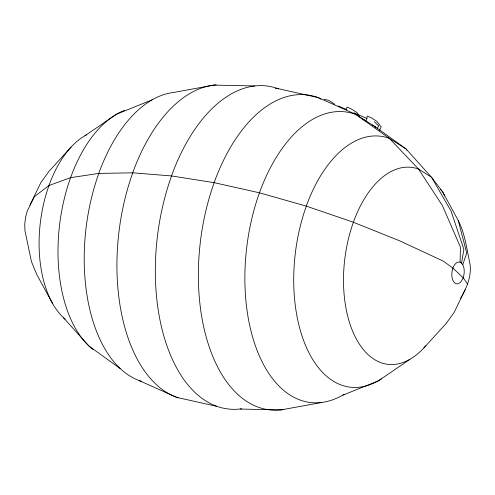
<?xml version="1.0" encoding="UTF-8"?>
<svg xmlns="http://www.w3.org/2000/svg" width="495" height="495" viewBox="0 0 495 495"><rect width="100%" height="100%" fill="white"/><g stroke="black" fill="none" stroke-linecap="round" stroke-linejoin="round"><path stroke-width="0.74" d="M355.589 114.308L374.888 126.522L405.968 148.877L431.584 177.321L442.493 191.633L458.259 220.541L466.754 253.069L462.751 264.707A10.97 6.119 -83.1 0 1 460.195 282.49A10.97 6.119 -83.1 0 1 451.811 274.595A10.97 6.119 -83.1 0 1 460.109 262.22L460.443 247.129L442.431 205.635L418.51 169.042L389.299 138.334L355.589 114.308L318.273 97.614L278.339 88.698L275.263 88.63M462.751 264.707L461.544 263.123L463.883 249.307L451.063 211.099L431.584 177.321L418.51 169.042A99.21 55.335 -83.1 0 0 353.362 222.23L306.3 206.124L259.473 192.809L214.143 182.661L171.518 175.942L132.722 172.829L98.783 173.411L70.618 177.668L48.968 185.495L34.403 196.67L27.312 210.907L25.554 217.33L24.75 224.099L24.948 230.75L31.47 261.676L36.741 274.459L52.507 303.367M346.197 109.803L346.946 107.056L351.221 108.95L356.876 112.532L359.024 115.347M365.984 120.891L367.302 116.078L371.572 117.971L376.782 121.269L381.131 126.974L379.547 130.42M460.598 298.33C466.63 288.01 471.617 276.476 470.052 264.25C466.791 249.499 465.195 234.172 458.259 220.541M29.898 205.264L40.887 182.525L49.017 171.307L71.113 147.058M465.102 289.736L454.113 312.475L445.983 323.693L423.887 347.942M377.184 128.471L378.731 125.909L374.307 121.739M85.078 135.655L116.641 114.159L152.076 99.866M409.922 359.345L378.359 380.841L342.924 395.134M321.286 402.565L281.104 409.897L240.211 409.056M254.789 85.944L213.896 85.103L173.714 92.435A146.402 81.656 -83.1 0 0 98.771 173.399M324.033 99.334L328.668 100.361L334.731 104.198M216.662 406.302L176.727 397.386L139.411 380.692M353.374 222.243L399.453 240.737L443.303 261.125L452.894 268.092L463.141 277.738L467.688 284.093M338.413 105.986L346.859 109.692M353.894 112.78L367.265 118.651M362.433 119.171L365.242 120.415M372.37 124.95L374.888 126.522L375.785 127.691M320.89 99.266L318.273 97.614A158.604 88.463 -83.1 0 0 214.131 182.643M460.096 262.208L461.544 263.123M120.112 368.478L89.032 346.123L63.416 317.679M440.432 189.406L442.493 191.633A99.21 55.335 -83.1 0 1 444.77 196.039M406.896 150.096L405.968 148.877L389.299 138.334A126.429 70.513 -83.1 0 0 306.287 206.112M374.888 126.522L375.649 127.555M355.583 114.339A146.402 81.656 -83.1 0 0 259.46 192.796A146.483 81.7 -83.1 0 0 258.6 354.111A146.483 81.7 -83.1 0 0 344.118 394.342M171.499 175.923A162.713 90.752 -83.1 0 1 278.332 88.729M132.703 172.817A158.604 88.463 -83.1 0 1 216.216 84.899M124.505 110.422A126.429 70.513 -83.1 0 0 70.606 177.656A126.497 70.55 -83.1 0 0 93.289 349.705M48.956 185.483A99.21 55.335 -83.1 0 1 86.452 134.9M425.737 345.788A99.266 55.366 -83.1 0 1 357.631 341.309A99.266 55.366 -83.1 0 1 353.393 222.261M381.391 378.898A126.497 70.55 -83.1 0 1 306.114 346.741A126.497 70.55 -83.1 0 1 306.325 206.143M283.227 409.532A158.691 88.506 -83.1 0 1 207.56 341.705A158.691 88.506 -83.1 0 1 214.174 182.692M241.659 408.79A162.799 90.802 -83.1 0 1 164.6 338.574A162.799 90.802 -83.1 0 1 171.548 175.972M178.206 397.838A158.691 88.506 -83.1 0 1 132.753 172.86M141.607 381.373A146.483 81.7 -83.1 0 1 98.814 173.442M65.167 319.207A99.266 55.366 -83.1 0 1 48.986 185.514"/></g></svg>
